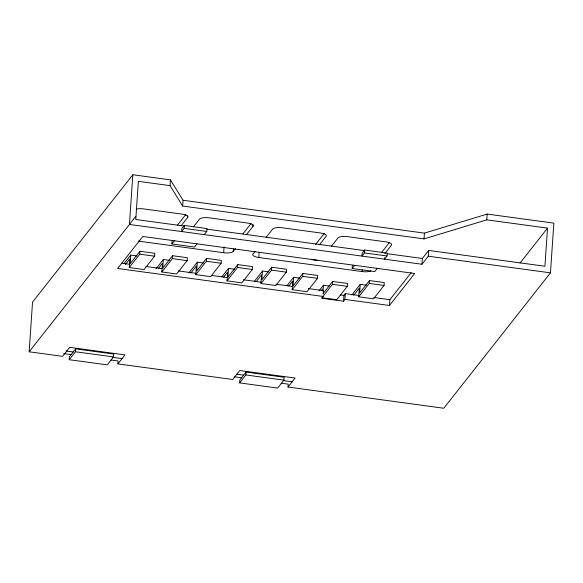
<?xml version="1.0" encoding="UTF-8"?>
<svg xmlns="http://www.w3.org/2000/svg" width="583" height="583" viewBox="0 0 583 583"><rect width="100%" height="100%" fill="white"/><g stroke="black" fill="none" stroke-linecap="round" stroke-linejoin="round"><path stroke-width="0.87" d="M183.062 200.268L424.424 233.12L487.184 214.07L553.85 223.143L550.461 272.844L443.816 408.246L288.002 387.039L295.085 378.046L239.788 370.518L232.712 379.511L117.89 363.887L124.973 354.894L69.676 347.366L62.592 356.359L29.15 351.804L32.539 302.111L132.844 174.754L170.425 179.87L183.062 200.268L182.661 206.047L424.03 238.899L486.79 219.849L547.532 228.121L544.93 266.256L428.687 250.435L422.347 258.48L421.954 264.259L129.455 224.448L132.844 174.754M69.188 359.704L69.384 356.811L75.644 348.867L113.707 354.049L113.51 356.934L107.25 364.885L69.188 359.704L75.447 351.76L75.644 348.867M117.89 363.887L118.087 360.994L110.967 360.024M136.845 255.915L130.745 255.084L130.155 263.756L139.978 251.28L154.787 253.299L154.59 256.192L144.067 269.55L129.258 267.531L129.849 258.867L125.381 264.536M129.258 267.531L139.782 254.173L139.978 251.28M169.427 260.353L163.327 259.522L162.737 268.187L172.561 255.718L187.369 257.737L187.172 260.623L176.649 273.988L161.841 271.969L162.431 263.305L158.525 268.26M182.661 206.047L170.032 185.649L170.425 179.87M196.996 243.854L194.489 247.032L171.89 243.956L172.087 241.063M161.841 271.969L172.364 258.604L172.561 255.718M184.359 225.49L181.852 228.667L181.656 231.553L184.162 228.376L184.359 225.49L206.958 228.565L206.761 231.458L204.261 234.628M181.014 225.898L187.66 217.459L187.77 215.805M203.409 263.006L197.316 262.175L196.719 270.84L206.542 258.371L221.351 260.39L221.154 263.276L210.631 276.641L195.822 274.622L196.413 265.957L190.83 273.041M195.822 274.622L206.346 261.257L206.542 258.371M138.28 241.1L223.653 252.723L224.047 246.944M234.592 269.222L228.492 268.391L227.902 277.056L237.726 264.587L252.534 266.606L252.337 269.492L241.814 282.857L226.998 280.838L227.589 272.174L223.683 277.129M223.653 252.723A7.943 2.492 3.9 0 0 233.193 251.455L233.368 248.977M226.998 280.838L237.529 267.473L237.726 264.587M239.628 382.9L239.824 380.014L246.084 372.063L284.14 377.245L283.943 380.138L277.69 388.081L239.628 382.9L245.888 374.956L246.084 372.063M246.376 234.716L252.971 226.35L253.08 224.695M370.948 270.869A7.943 2.492 3.9 0 1 362.145 271.569L258.794 257.504L259.136 252.556M268.574 271.875L262.474 271.044L261.884 279.709L271.707 267.24L286.515 269.259L286.319 272.144L275.795 285.51L260.987 283.491L261.578 274.826L255.995 281.91M260.987 283.491L271.51 270.133L271.707 267.24M299.749 278.091L293.65 277.26L293.06 285.925L302.883 273.456L317.691 275.475L317.495 278.361L306.971 291.726L292.163 289.707L292.753 281.042L288.847 285.998M288.002 387.039L288.199 384.146L281.064 383.177M292.163 289.707L302.686 276.349L302.883 273.456M322.414 290.771L322.53 289.037L321.415 290.458M323.011 291.325L323.427 285.262L329.526 286.085M323.434 293.154L323.601 290.684L308.269 288.592M332.463 284.344L332.66 281.458L347.468 283.469L347.271 286.362L336.748 299.72L321.94 297.709L332.463 284.344L347.271 286.362M343.547 301.2L344.947 299.422L389.488 305.477L414.688 273.485L142.813 236.479L117.613 268.471L323.208 296.456L321.801 298.241L343.547 301.2L343.941 295.421L345.34 293.643L358.705 295.457M344.947 299.422L345.34 293.643M377.281 268.391L374.774 271.569L352.176 268.493L352.372 265.608M366.313 285.182L360.221 284.351L359.631 293.016L369.447 280.547L384.263 282.558L384.066 285.451L373.535 298.809L358.727 296.798L359.317 288.126L353.735 295.217M362.145 271.569L362.254 269.922M364.645 250.027L362.138 253.204L361.941 256.097L364.448 252.92L364.645 250.027L387.243 253.102L387.046 255.995L384.547 259.173L384.642 257.722M358.727 296.798L369.25 283.433L369.447 280.547M389.488 305.477L389.881 299.698L411.161 272.684M424.03 238.899L424.424 233.12M421.954 264.259L428.294 256.214L428.687 250.435M486.79 219.849L487.184 214.07M29.15 351.804L135.795 216.402M124.033 263.618L130.745 255.084M177.531 225.045L185.839 214.493M171.89 243.956L174.397 240.779M156.055 268.763L163.327 259.522M193.41 226.809L199.503 219.07A7.943 2.492 3.9 0 1 209.042 217.802L247.083 222.976A7.943 2.492 3.9 0 1 252.971 226.35M188.914 272.837L197.316 262.175M242.929 233.819L251.164 223.362M233.193 251.455L235.394 248.664M221.773 276.918L228.492 268.391M255.106 251.346L252.913 254.137A7.943 2.492 3.9 0 0 258.794 257.504M266.088 237.398L272.684 229.032A7.943 2.492 3.9 0 1 282.223 227.764L320.256 232.938A7.943 2.492 3.9 0 1 326.145 236.304L319.499 244.751M254.64 280.991L262.474 271.044M315.461 244.598L324.323 233.346M286.938 285.787L293.65 277.26M331.348 246.361L337.994 237.922A7.943 2.492 3.9 0 1 347.534 236.647L385.567 241.828A7.943 2.492 3.9 0 1 391.455 245.195L384.867 253.569M318.952 290.946L323.427 285.262M322.836 293.927L332.66 281.458M352.176 268.493L354.683 265.316M381.413 252.672L389.655 242.207M351.826 295.005L360.221 284.351M520.029 263.035L547.532 228.121M170.032 185.649L138.375 181.342L135.773 219.478L184.432 226.102M428.294 256.214L550.461 272.844M206.965 229.17L364.666 250.632M387.199 253.7L422.347 258.48M184.162 228.376L206.761 231.458M364.448 252.92L387.046 255.995M206.346 261.257L221.154 263.276M271.51 270.133L286.319 272.144M369.25 283.433L384.066 285.451M139.782 254.173L154.59 256.192M172.364 258.604L187.172 260.623M237.529 267.473L252.337 269.492M302.686 276.349L317.495 278.361M121.614 263.188L129.732 264.288M145.961 266.504L162.191 268.712M178.42 270.92L196.456 273.376M211.789 275.46L228.019 277.668M243.344 279.76L261.381 282.208M275.81 284.176L292.943 286.508M373.849 297.519L389.881 299.698M340.457 294.947L343.941 295.421M75.447 351.76L113.51 356.934M245.888 374.956L283.943 380.138M66.105 351.002L73.32 351.986M112.971 357.379L122.882 358.727M236.428 374.184L243.636 375.168M283.287 380.561L292.302 381.792M63.627 353.582L71.126 354.602M234.687 376.866L241.828 377.835M187.66 217.459A7.943 2.492 3.9 0 0 181.772 214.092L143.739 208.911A7.943 2.492 3.9 0 0 136.145 209.159M317.196 260.156A6.1 1.917 3.9 0 1 311.271 259.355"/></g></svg>
